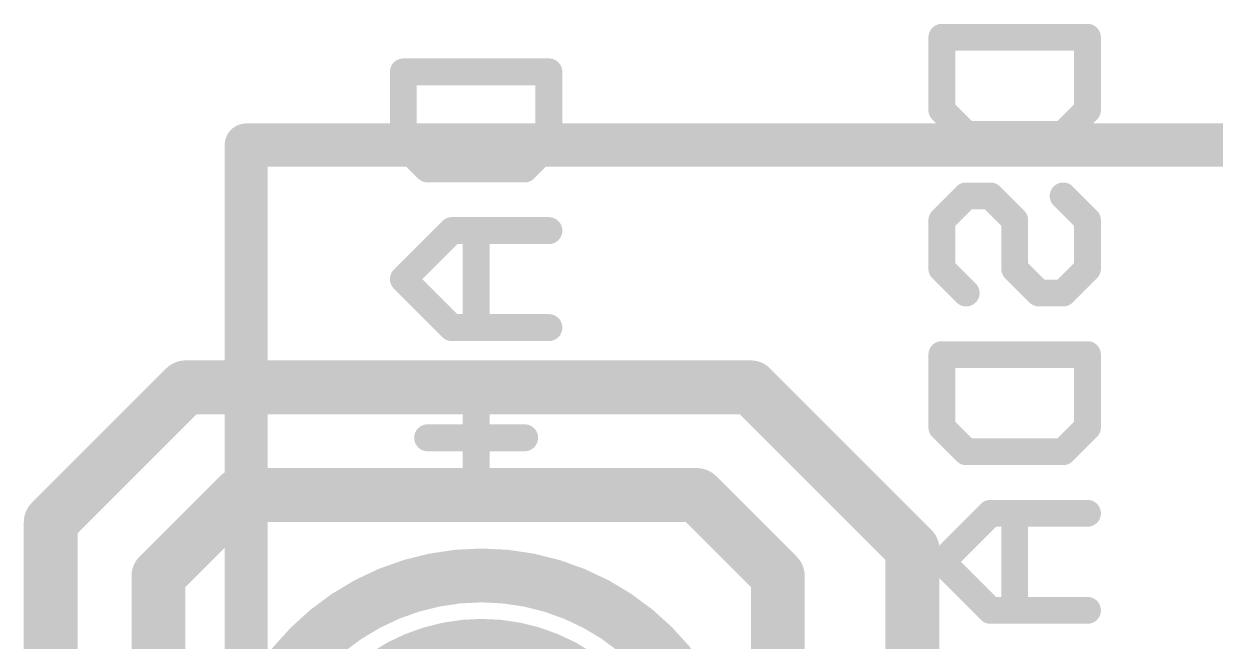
# Model space of a CAD drawing. Extents: x -37 to 70, y -9 to 26.
# Drawn here: x 30.23 to 35.85, y 17.98 to 20.89 of the extents above; entities that cross this region are included whole.
import ezdxf

# ---------------------------------------------------------------- set-up
doc = ezdxf.new("R2010")
doc.units = 0
for name, color, linetype in [('1', 12, 'CONTINUOUS'), ('17', 110, 'CONTINUOUS'), ('21', 41, 'CONTINUOUS'), ('22', 40, 'CONTINUOUS')]:
    doc.layers.add(name, color=color, linetype=linetype)

# ---------------------------------------------------------------- blocks, each defined once
blk = doc.blocks.new('ROUNDP')
at = {"const_width": 0.5}
blk.add_lwpolyline([(0, -0.25, 1), (0, 0.25, 1), (0, -0.25)], format="xyb", dxfattribs=at)

msp = doc.modelspace()

# ---------------------------------------------------------------- linework, layer by layer
at = {"layer": '1', "const_width": 0.254}
for points in [[(30.353, 18.542), (30.988, 19.177)], [(30.988, 19.177), (33.655, 19.177)], [(33.655, 19.177), (34.417, 18.415)], [(30.861, 18.288), (31.242, 18.669)], [(31.242, 18.669), (33.401, 18.669)], [(33.401, 18.669), (33.782, 18.288)], [(30.353, 16.891), (30.353, 18.542)], [(34.417, 18.415), (34.417, 16.383)], [(30.861, 15.748), (30.861, 18.288)], [(33.782, 18.288), (33.782, 17.272)]]:
    msp.add_lwpolyline(points, dxfattribs=at)
at = {"layer": '1', "const_width": 0.127}
for points in [[(30.988, 19.2405, 1), (30.988, 19.1135)], [(31.0329, 19.1321, 1), (30.9431, 19.2219)], [(33.6999, 19.2219, 1), (33.6101, 19.1321)], [(33.655, 19.1135, 1), (33.655, 19.2405)], [(31.242, 18.7325, 1), (31.242, 18.6055)], [(31.2869, 18.6241, 1), (31.1971, 18.7139)], [(33.4459, 18.7139, 1), (33.3561, 18.6241)], [(33.401, 18.6055, 1), (33.401, 18.7325)], [(30.4165, 18.542, 1), (30.2895, 18.542)], [(30.3081, 18.5869, 1), (30.3979, 18.4971)], [(34.4805, 18.415, 1), (34.3535, 18.415)], [(34.3721, 18.3701, 1), (34.4619, 18.4599)], [(30.9245, 18.288, 1), (30.7975, 18.288)], [(30.8161, 18.3329, 1), (30.9059, 18.2431)], [(33.8455, 18.288, 1), (33.7185, 18.288)], [(33.7371, 18.2431, 1), (33.8269, 18.3329)]]:
    msp.add_lwpolyline(points, format="xyb", dxfattribs=at)
at = {"layer": '21', "const_width": 0.2032}
for points in [[(31.275, 5.08), (31.275, 20.32)], [(31.275, 20.32), (44.275, 20.32)]]:
    msp.add_lwpolyline(points, dxfattribs=at)
at = {"layer": '21', "const_width": 0.1016}
for points in [[(31.3258, 20.32, 1), (31.2242, 20.32)], [(31.275, 20.3708, 1), (31.275, 20.2692)]]:
    msp.add_lwpolyline(points, format="xyb", dxfattribs=at)
at = {"layer": '22', "const_width": 0.127}
for points in [[(34.5561, 20.828), (35.2425, 20.828)], [(34.5561, 20.4848), (34.5561, 20.828)], [(35.2425, 20.828), (35.2425, 20.4848)], [(32.0161, 20.6647), (32.7025, 20.6647)], [(32.0161, 20.3215), (32.0161, 20.6647)], [(32.7025, 20.6647), (32.7025, 20.3215)], [(34.6705, 20.3704), (34.5561, 20.4848)], [(35.2425, 20.4848), (35.1281, 20.3704)], [(35.1281, 20.3704), (34.6705, 20.3704)], [(32.1305, 20.2071), (32.0161, 20.3215)], [(32.7025, 20.3215), (32.5881, 20.2071)], [(32.5881, 20.2071), (32.1305, 20.2071)], [(34.5561, 19.9652), (34.6705, 20.0796)], [(34.6705, 20.0796), (34.7849, 20.0796)], [(34.7849, 20.0796), (34.8993, 19.9652)], [(35.2425, 19.9652), (35.1281, 20.0796)], [(34.5561, 19.7364), (34.5561, 19.9652)], [(34.8993, 19.9652), (34.8993, 19.7364)], [(35.2425, 19.7364), (35.2425, 19.9652)], [(32.2449, 19.9163), (32.0161, 19.6875)], [(32.7025, 19.9163), (32.2449, 19.9163)], [(32.3593, 19.9163), (32.3593, 19.4587)], [(34.6705, 19.622), (34.5561, 19.7364)], [(34.8993, 19.7364), (35.0137, 19.622)], [(35.1281, 19.622), (35.2425, 19.7364)], [(32.0161, 19.6875), (32.2449, 19.4587)], [(35.0137, 19.622), (35.1281, 19.622)], [(32.2449, 19.4587), (32.7025, 19.4587)], [(34.5561, 19.3312), (35.2425, 19.3312)], [(34.5561, 18.988), (34.5561, 19.3312)], [(35.2425, 19.3312), (35.2425, 18.988)], [(32.3593, 19.1678), (32.3593, 18.7102)], [(34.6705, 18.8736), (34.5561, 18.988)], [(35.2425, 18.988), (35.1281, 18.8736)], [(32.1305, 18.939), (32.5881, 18.939)], [(35.1281, 18.8736), (34.6705, 18.8736)], [(34.7849, 18.5828), (34.5561, 18.354)], [(35.2425, 18.5828), (34.7849, 18.5828)], [(34.8993, 18.5828), (34.8993, 18.1252)], [(34.5561, 18.354), (34.7849, 18.1252)], [(34.7849, 18.1252), (35.2425, 18.1252)]]:
    msp.add_lwpolyline(points, dxfattribs=at)
at = {"layer": '22'}
for points, const_width in [([(34.5879, 20.828, 1), (34.5244, 20.828)], 0.0635), ([(34.5561, 20.8597, 1), (34.5561, 20.7963)], 0.0635), ([(35.2743, 20.828, 1), (35.2107, 20.828)], 0.0635), ([(35.2425, 20.7963, 1), (35.2425, 20.8597)], 0.0635), ([(32.0161, 20.6964, 1), (32.0161, 20.6329)], 0.0635), ([(32.0479, 20.6647, 1), (31.9844, 20.6647)], 0.0635), ([(32.7343, 20.6647, 1), (32.6707, 20.6647)], 0.0635), ([(32.7025, 20.6329, 1), (32.7025, 20.6964)], 0.0635), ([(34.5244, 20.4848, 1), (34.5879, 20.4848)], 0.0635), ([(34.5786, 20.5073, 1), (34.5337, 20.4624)], 0.0635), ([(35.2107, 20.4848, 1), (35.2743, 20.4848)], 0.0635), ([(35.265, 20.4624, 1), (35.22, 20.5073)], 0.0635), ([(34.6705, 20.4022, 1), (34.6705, 20.3387)], 0.0635), ([(34.6481, 20.348, 1), (34.693, 20.3929)], 0.0635), ([(35.1057, 20.3929, 1), (35.1506, 20.348)], 0.0635), ([(35.1281, 20.3387, 1), (35.1281, 20.4022)], 0.0635), ([(31.9844, 20.3215, 1), (32.0479, 20.3215)], 0.0635), ([(32.0386, 20.3439, 1), (31.9937, 20.299)], 0.0635), ([(32.6707, 20.3215, 1), (32.7343, 20.3215)], 0.0635), ([(32.725, 20.299, 1), (32.68, 20.3439)], 0.0635), ([(32.1305, 20.2388, 1), (32.1305, 20.1753)], 0.0635), ([(32.1081, 20.1846, 1), (32.153, 20.2295)], 0.0635), ([(32.5657, 20.2295, 1), (32.6106, 20.1846)], 0.0635), ([(32.5881, 20.1753, 1), (32.5881, 20.2388)], 0.0635), ([(34.6705, 20.1113, 1), (34.6705, 20.0478)], 0.0635), ([(34.693, 20.0571, 1), (34.6481, 20.102)], 0.0635), ([(34.8074, 20.102, 1), (34.7625, 20.0571)], 0.0635), ([(34.7849, 20.0478, 1), (34.7849, 20.1113)], 0.0635), ([(35.1506, 20.102, 1), (35.1057, 20.0571)], 0.0635), ([(34.5879, 19.9652, 1), (34.5244, 19.9652)], 0.0635), ([(34.5337, 19.9876, 1), (34.5786, 19.9427)], 0.0635), ([(34.9311, 19.9652, 1), (34.8676, 19.9652)], 0.0635), ([(34.8769, 19.9427, 1), (34.9218, 19.9876)], 0.0635), ([(35.2743, 19.9652, 1), (35.2107, 19.9652)], 0.0635), ([(35.22, 19.9427, 1), (35.265, 19.9876)], 0.0635), ([(32.2449, 19.948, 1), (32.2449, 19.8845)], 0.0635), ([(32.2674, 19.8938, 1), (32.2225, 19.9387)], 0.0635), ([(32.3911, 19.9163, 1), (32.3276, 19.9163)], 0.0635), ([(32.7025, 19.8845, 1), (32.7025, 19.948)], 0.0635), ([(34.5786, 19.7588, 1), (34.5337, 19.7139)], 0.0635), ([(34.9218, 19.7588, 1), (34.8769, 19.7139)], 0.0635), ([(35.265, 19.7139, 1), (35.22, 19.7588)], 0.0635), ([(32.0386, 19.7099, 1), (31.9937, 19.665)], 0.0635), ([(31.9937, 19.7099, 1), (32.0386, 19.665)], 0.0635), ([(34.5244, 19.7364, 1), (34.5879, 19.7364)], 0.0635), ([(34.8676, 19.7364, 1), (34.9311, 19.7364)], 0.0635), ([(35.2107, 19.7364, 1), (35.2743, 19.7364)], 0.0635), ([(34.6481, 19.5995, 1), (34.693, 19.6444)], 0.0635), ([(35.0137, 19.6537, 1), (35.0137, 19.5902)], 0.0635), ([(34.9913, 19.5995, 1), (35.0362, 19.6444)], 0.0635), ([(35.1057, 19.6444, 1), (35.1506, 19.5995)], 0.0635), ([(35.1281, 19.5902, 1), (35.1281, 19.6537)], 0.0635), ([(32.2449, 19.4904, 1), (32.2449, 19.4269)], 0.0635), ([(32.2225, 19.4362, 1), (32.2674, 19.4811)], 0.0635), ([(32.7025, 19.4269, 1), (32.7025, 19.4904)], 0.0635), ([(32.3276, 19.4587, 1), (32.3911, 19.4587)], 0.0635), ([(34.5561, 19.3629, 1), (34.5561, 19.2994)], 0.0635), ([(34.5879, 19.3312, 1), (34.5244, 19.3312)], 0.0635), ([(35.2743, 19.3312, 1), (35.2107, 19.3312)], 0.0635), ([(35.2425, 19.2994, 1), (35.2425, 19.3629)], 0.0635), ([(32.3911, 19.1678, 1), (32.3276, 19.1678)], 0.0635), ([(34.5786, 19.0104, 1), (34.5337, 18.9655)], 0.0635), ([(35.265, 18.9655, 1), (35.22, 19.0104)], 0.0635), ([(32.1305, 18.9708, 1), (32.1305, 18.9073)], 0.0635), ([(32.5881, 18.9073, 1), (32.5881, 18.9708)], 0.0635), ([(34.5244, 18.988, 1), (34.5879, 18.988)], 0.0635), ([(35.2107, 18.988, 1), (35.2743, 18.988)], 0.0635), ([(34.6705, 18.9053, 1), (34.6705, 18.8418)], 0.0635), ([(35.1281, 18.8418, 1), (35.1281, 18.9053)], 0.0635), ([(34.6481, 18.8511, 1), (34.693, 18.896)], 0.0635), ([(35.1057, 18.896, 1), (35.1506, 18.8511)], 0.0635), ([(32.3276, 18.7102, 1), (32.3911, 18.7102)], 0.0635), ([(34.7849, 18.6145, 1), (34.7849, 18.551)], 0.0635), ([(34.8074, 18.5603, 1), (34.7625, 18.6052)], 0.0635), ([(34.9311, 18.5828, 1), (34.8676, 18.5828)], 0.0635), ([(35.2425, 18.551, 1), (35.2425, 18.6145)], 0.0635), ([(32.385, 16.0002, 1), (32.385, 18.2898, 1), (32.385, 16.0002)], 0.254), ([(34.5786, 18.3764, 1), (34.5337, 18.3315)], 0.0635), ([(34.5337, 18.3764, 1), (34.5786, 18.3315)], 0.0635), ([(34.7849, 18.1569, 1), (34.7849, 18.0934)], 0.0635), ([(34.7625, 18.1027, 1), (34.8074, 18.1476)], 0.0635), ([(34.8676, 18.1252, 1), (34.9311, 18.1252)], 0.0635), ([(35.2425, 18.0934, 1), (35.2425, 18.1569)], 0.0635)]:
    msp.add_lwpolyline(points, format="xyb", dxfattribs=dict(at, const_width=const_width))

# ---------------------------------------------------------------- block references
at = {"layer": '17', "xscale": 1.8796, "yscale": 1.8796, "rotation": 90}
msp.add_blockref('ROUNDP', (32.385, 17.145), dxfattribs=at)
msp.add_blockref('ROUNDP', (32.385, 17.145), dxfattribs=at)

doc.saveas('drawing.dxf')
